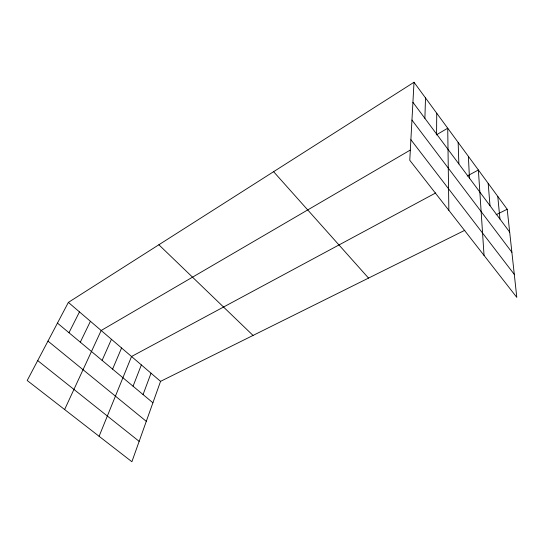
<?xml version="1.0" encoding="UTF-8"?>
<svg xmlns="http://www.w3.org/2000/svg" width="544" height="544" viewBox="0 0 544 544"><rect width="100%" height="100%" fill="white"/><g stroke="black" fill="none" stroke-linecap="round" stroke-linejoin="round"><path stroke-width="0.82" d="M436.587 134.048L436.737 113.24M424.891 118.354L425.503 97.927M414.011 82.266L409.768 160.269L516.8 297.371L507.192 209.25L414.011 82.266L68.374 302.396L27.2 380.494L131.886 461.734L160.548 381.358L464.848 230.275M143.058 394.57L151.028 373.198M133.062 386.22L141.358 364.915M99.103 436.295L131.539 356.504L435.717 192.936M112.588 369.131L121.577 347.963M102.109 360.386L111.452 339.293M64.627 409.537L101.177 330.494L410.135 150.151M80.315 342.19L90.42 321.28M68.979 332.724L79.485 311.909M436.227 134.926L447.726 128.214L448.854 210.331M467.214 175.998L478.38 169.993L484.044 255.408M496.114 214.751L507.192 209.25M37.699 360.577L139.155 441.347M47.974 341.088L146.295 421.328M57.453 323.102L152.905 402.784M68.374 302.396L160.548 381.358M158.855 244.773L253.042 335.437M273.605 171.686L368.54 278.093M410.89 139.72L514.298 274.4M411.958 120.061L511.884 252.266M412.923 102.292L509.687 232.118M497.78 196.432L499.95 219.055M488.186 183.348L490.001 205.714M468.377 156.359L469.465 178.16M458.157 142.433L458.857 163.928"/></g></svg>
